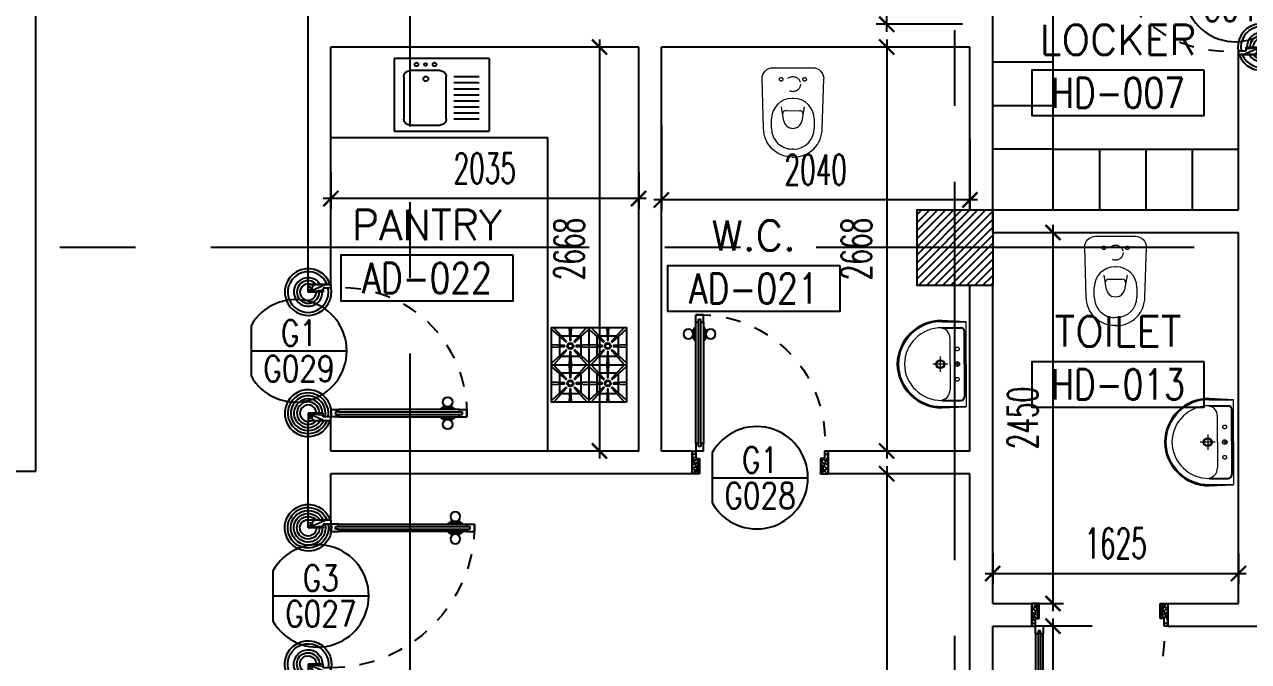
# Model space of a CAD drawing. Extents: x 417866.9 to 417960.2, y 43448 to 43538.2.
# Drawn here: x 417923.79 to 417931.88, y 43471.34 to 43475.55 of the extents above; entities that cross this region are included whole.
import ezdxf
from ezdxf.enums import TextEntityAlignment as Align

# ---------------------------------------------------------------- set-up
doc = ezdxf.new("R2010")
doc.units = 0
doc.header["$MEASUREMENT"] = 0
doc.header["$PDMODE"] = 3
doc.header["$PDSIZE"] = 0.1
for name, pattern in [('CENTERX2', [4, 2.5, -0.5, 0.5, -0.5]), ('DASHED', [0.75, 0.5, -0.25]), ('HIDDEN', [0.375, 0.25, -0.125]), ('HIDDEN2', [0.1875, 0.125, -0.0625])]:
    doc.linetypes.add(name, pattern=pattern)
doc.layers.get('0').update_dxf_attribs({"linetype": 'CONTINUOUS'})
doc.layers.get('DEFPOINTS').update_dxf_attribs({"linetype": 'CONTINUOUS'})
for name, color, linetype in [('A-FURN-W', 4, 'CONTINUOUS'), ('A-JEERI', 3, 'CONTINUOUS'), ('AXES', 11, 'CENTERX2'), ('COL', 2, 'CONTINUOUS'), ('DIM', 4, 'CONTINUOUS'), ('DOOR', 4, 'CONTINUOUS'), ('DOOR-CR', 2, 'CONTINUOUS'), ('DOOR-DIM', 3, 'CONTINUOUS'), ('DOOR-NO', 3, 'CONTINUOUS'), ('E-PANELBX', 3, 'CONTINUOUS'), ('FIX', 3, 'CONTINUOUS'), ('HAT', 8, 'CONTINUOUS'), ('K-FUR', 3, 'CONTINUOUS'), ('Locker', 7, 'CONTINUOUS'), ('RM-BOX', 2, 'CONTINUOUS'), ('RM-NAME', 2, 'CONTINUOUS'), ('RM-NO', 2, 'CONTINUOUS'), ('TEXT', 4, 'CONTINUOUS'), ('WALL', 2, 'CONTINUOUS')]:
    doc.layers.add(name, color=color, linetype=linetype)
doc.styles.add('ROMANS', font='ROMANS.shx', dxfattribs={"width": 0.6})
doc.dimstyles.new('STANDARD in', dxfattribs={"dimtxt": 0.2, "dimasz": 0.1, "dimexe": 0.07, "dimexo": 0.05, "dimgap": 0.1, "dimtad": 1, "dimdec": 0, "dimlfac": 1000, "dimzin": 0, "dimdsep": 46, "dimtxsty": 'ROMANS', "dimblk": 'ARCHTICK', "dimcen": 0.05, "dimdle": 0.05, "dimclrd": 4, "dimclre": 4, "dimclrt": 2, "dimadec": 0, "dimazin": 0, "dimtfac": 1, "dimtdec": 0, "dimtmove": 2, "dimatfit": 3, "dimfxl": 0, "dimtolj": 1, "dimtzin": 0, "dimarcsym": 0})

# ---------------------------------------------------------------- blocks, each defined once
blk = doc.blocks.new('DD1')
at = {"layer": 'DOOR-CR'}
blk.add_line((-316.5, 0), (316.5, 0), dxfattribs=at)
blk.add_lwpolyline([(-316.5, -165.7, 3.820224), (-316.5, 165.7)], format="xyb", close=True, dxfattribs=at)
at = {"layer": 'DOOR-NO', "color": 255, "style": 'ROMANS'}
for tag, width, p in [('G', 0.8, (-21.7, 155.8)), ('0000', 0.7, (-21.7, -135.5))]:
    blk.add_attdef(tag, text='', height=195.5, dxfattribs=dict(at, width=width)).set_placement(p, align=Align.MIDDLE)
blk = doc.blocks.new('*X65')
at = {"color": 0}
for p, q in [((235128.6, 17905.4), (235584.2, 18361)), ((235128.6, 17958.4), (235531.2, 18361)), ((235128.6, 18011.4), (235478.1, 18361)), ((235128.6, 18064.5), (235425.1, 18361)), ((235128.6, 18117.5), (235372.1, 18361)), ((235128.6, 18170.5), (235319, 18361)), ((235128.6, 18223.6), (235266, 18361)), ((235128.6, 18276.6), (235213, 18361)), ((235128.6, 18329.6), (235159.9, 18361)), ((235137.2, 17861), (235628.6, 18352.3)), ((235190.3, 17861), (235628.6, 18299.3)), ((235243.3, 17861), (235628.6, 18246.3)), ((235296.3, 17861), (235628.6, 18193.2)), ((235349.4, 17861), (235628.6, 18140.2)), ((235402.4, 17861), (235628.6, 18087.2)), ((235455.4, 17861), (235628.6, 18034.1)), ((235508.5, 17861), (235628.6, 17981.1)), ((235561.5, 17861), (235628.6, 17928.1)), ((235614.5, 17861), (235628.6, 17875))]:
    blk.add_line(p, q, dxfattribs=at)
blk = doc.blocks.new('DOOR90')
at = {"layer": 'DOOR', "color": 7, "linetype": 'ByBlock'}
for p, q in [((-150, 0), (0, 0)), ((-150, 0), (-150, -25)), ((0, -50), (-113.7, 0)), ((0, -50), (-40.1, 0)), ((0, -50), (0, 0)), ((-1000, -25), (-1050, -25)), ((-1050, -75), (-1050, -25)), ((-1050, -25), (-1050, -75)), ((-1000, -75), (-1050, -75)), ((-1000, -42), (-1020, -42)), ((-1020, -42), (-1020, -58)), ((-1000, -58), (-1020, -58)), ((-1000, -25), (-1000, -42)), ((-1000, -58), (-1000, -75)), ((-877.6, -17.8), (-967.6, -17.8)), ((-967.6, -25), (-967.6, -17.8)), ((-967.6, -75), (-967.6, -82.2)), ((-955, -8.8), (-890.2, -8.8)), ((-955, -17.8), (-955, -8.8)), ((-955, -17.8), (-890.2, -17.8)), ((-890.2, -17.8), (-890.2, -8.8)), ((-877.6, -25), (-877.6, -17.8)), ((-877.6, -75), (-877.6, -82.2)), ((-200, -25), (-150, -25)), ((-200, -42), (-200, -25)), ((-180, -42), (-200, -42)), ((-200, -58), (-180, -58)), ((-200, -75), (-200, -58)), ((-150, -75), (-200, -75)), ((-180, -58), (-180, -42)), ((-150, -25), (-100, -25)), ((-150, -75), (-150, -25)), ((-100, -25), (-100, -50)), ((0, -50), (-100, -36.6)), ((-100, -50), (0, -50)), ((-877.6, -82.2), (-967.6, -82.2)), ((-955, -82.2), (-890.2, -82.2)), ((-955, -82.2), (-955, -91.2)), ((-955, -91.2), (-890.2, -91.2)), ((-890.2, -82.2), (-890.2, -91.2)), ((-150, -875), (-100, -875)), ((-150, -900), (-150, -875)), ((0, -850), (-113.7, -900)), ((-100, -875), (-100, -850)), ((0, -850), (-100, -863.4)), ((-100, -850), (0, -850)), ((0, -850), (-40.1, -900)), ((0, -850), (0, -900)), ((-150, -900), (0, -900)), ((0, -900), (-150, -900))]:
    blk.add_line(p, q, dxfattribs=at)
at = {"layer": 'DOOR', "linetype": 'ByBlock'}
for p, q in [((-200, -25), (-1000, -25)), ((-200, -42), (-1000, -42)), ((-200, -58), (-1000, -58)), ((-1000, -75), (-200, -75))]:
    blk.add_line(p, q, dxfattribs=at)
at = {"layer": 'DOOR', "color": 7, "linetype": 'ByBlock'}
for centre in [(-922.6, 23.5), (-922.6, -123.5)]:
    blk.add_circle(centre, 32.4, dxfattribs=at)
for centre, radius, start, end in [((0, -50), 154.4, 161.10529, 166.28577), ((0, -50), 94.4, 148.01819, 180), ((0, -50), 134.4, 158.15985, 169.28002), ((0, -50), 114.4, 154.08384, 167.37743), ((0, -50), 74.4, 137.77643, 180), ((0, -50), 54.4, 113.20738, 180), ((0, -50), 34.4, 90, 180), ((0, -50), 14.4, 90, 180), ((0, -850), 154.4, 193.71423, 198.89471), ((0, -850), 134.4, 190.71998, 201.84015), ((0, -850), 94.4, 180, 211.98181), ((0, -850), 74.4, 180, 222.22357), ((0, -850), 54.4, 180, 246.79262), ((0, -850), 34.4, 180, 270), ((0, -850), 14.4, 180, 270)]:
    blk.add_arc(centre, radius, start, end, dxfattribs=at)
at = {"layer": 'DOOR', "linetype": 'HIDDEN', "ltscale": 0.5}
blk.add_arc((-222.2, -50), 828.2, 178.27012, 275.00304, dxfattribs=at)
blk = doc.blocks.new('LAV1')
at = {"layer": 'FIX', "linetype": 'DASHED', "lineweight": 20, "ltscale": 0.05}
for p, q in [((-0.5, 170), (-0.5, 270)), ((-0.5, 170), (-0.5, 270)), ((49.5, 220), (-50.5, 220))]:
    blk.add_line(p, q, dxfattribs=at)
at = {"layer": 'FIX', "linetype": 'ByBlock', "ltscale": 0.3}
for p, q in [((-287, 210), (-280, 50)), ((-240, 210), (-240, 85)), ((240, 210), (240, 85)), ((287, 210), (280, 50)), ((0, 60), (-215, 60)), ((0, 60), (215, 60))]:
    blk.add_line(p, q, dxfattribs=at)
at = {"layer": 'FIX', "linetype": 'Continuous', "lineweight": 20}
for p, q in [((-280, 210), (-280, 50)), ((280, 210), (280, 50)), ((0, 155), (-170, 155)), ((0, 155), (170, 155)), ((0, 50), (-280, 50)), ((0, 50), (-247.3, 50)), ((0, 50), (280, 50)), ((0, 50), (247.3, 50))]:
    blk.add_line(p, q, dxfattribs=at)
at = {"layer": 'FIX', "lineweight": 20}
for p, q in [((15.6, 107.5), (-15.5, 107.5)), ((0, 92), (0, 123))]:
    blk.add_line(p, q, dxfattribs=at)
for centre, radius in [((-0.5, 220), 29.5), ((-0.5, 220), 22.5), ((0, 107.5), 15.5)]:
    blk.add_circle(centre, radius, dxfattribs=at)
at = {"layer": 'FIX', "linetype": 'HIDDEN', "lineweight": 20, "ltscale": 0.05}
for centre in [(-100, 107.5), (100, 107.5)]:
    blk.add_circle(centre, 12.4, dxfattribs=at)
at = {"layer": 'FIX', "linetype": 'ByBlock', "ltscale": 0.3}
for centre, radius, start, end in [((5.1, 212), 292.1, 90.99638, 180.39035), ((-5.1, 212), 292.1, 359.60965, 89.00362), ((-215, 85), 25, 180, 270), ((215, 85), 25, 270, 0)]:
    blk.add_arc(centre, radius, start, end, dxfattribs=at)
at = {"layer": 'FIX', "linetype": 'Continuous', "lineweight": 20}
for centre, radius, start, end in [((5.1, 212), 285.1, 91.02017, 180.39998), ((-5.1, 212), 285.1, 359.60002, 88.97983), ((5.1, 212), 245.1, 91.18134, 180.46566), ((-5.1, 212), 245.1, 359.53434, 88.81866), ((-170, 225), 70, 180, 270), ((170, 225), 70, 270, 0)]:
    blk.add_arc(centre, radius, start, end, dxfattribs=at)
blk = doc.blocks.new('RM1')
at = {"layer": 'RM-BOX'}
blk.add_lwpolyline([(569.9, -200), (-569.9, -200), (-569.9, -500), (569.9, -500)], close=True, dxfattribs=at)
at = {"layer": 'RM-NAME', "style": 'ROMANS'}
for tag, p in [('ROOMNAME1', (0, 323.8)), ('ROOMNAME2', (0, 0))]:
    blk.add_attdef(tag, text='', height=200, dxfattribs=at).set_placement(p, align=Align.MIDDLE)
at = {"layer": 'RM-NO', "style": 'ROMANS', "width": 0.8}
blk.add_attdef('ROOMNO', text='', height=200, dxfattribs=at).set_placement((0, -350), align=Align.MIDDLE)
blk = doc.blocks.new('DOOR1000')
at = {"layer": 'DOOR', "color": 7, "linetype": 'ByBlock'}
for p, q in [((-150, 0), (0, 0)), ((-150, 0), (-150, -25)), ((0, -50), (-113.7, 0)), ((0, -50), (-40.1, 0)), ((0, -50), (0, 0)), ((-1100, -25), (-1100, -75)), ((-1100, -75), (-1100, -25)), ((-1050, -25), (-1100, -25)), ((-1050, -75), (-1100, -75)), ((-1070, -42), (-1070, -58)), ((-1050, -42), (-1070, -42)), ((-1050, -58), (-1070, -58)), ((-1050, -25), (-1050, -42)), ((-1050, -58), (-1050, -75)), ((-1017.6, -25), (-1017.6, -17.8)), ((-927.6, -17.8), (-1017.6, -17.8)), ((-1017.6, -75), (-1017.6, -82.2)), ((-1005, -17.8), (-1005, -8.8)), ((-1005, -8.8), (-940.2, -8.8)), ((-1005, -17.8), (-940.2, -17.8)), ((-940.2, -17.8), (-940.2, -8.8)), ((-927.6, -25), (-927.6, -17.8)), ((-927.6, -75), (-927.6, -82.2)), ((-200, -25), (-150, -25)), ((-200, -42), (-200, -25)), ((-180, -42), (-200, -42)), ((-200, -58), (-180, -58)), ((-200, -75), (-200, -58)), ((-150, -75), (-200, -75)), ((-180, -58), (-180, -42)), ((-150, -25), (-100, -25)), ((-150, -75), (-150, -25)), ((-100, -25), (-100, -50)), ((0, -50), (-100, -36.6)), ((-100, -50), (0, -50)), ((-927.6, -82.2), (-1017.6, -82.2)), ((-1005, -82.2), (-1005, -91.2)), ((-1005, -82.2), (-940.2, -82.2)), ((-1005, -91.2), (-940.2, -91.2)), ((-940.2, -82.2), (-940.2, -91.2)), ((0, -950), (-113.7, -1000)), ((-100, -975), (-100, -950)), ((0, -950), (-100, -963.4)), ((-100, -950), (0, -950)), ((0, -950), (-40.1, -1000)), ((0, -950), (0, -1000)), ((-150, -975), (-100, -975)), ((-150, -1000), (-150, -975)), ((-150, -1000), (0, -1000)), ((0, -1000), (-150, -1000))]:
    blk.add_line(p, q, dxfattribs=at)
at = {"layer": 'DOOR', "linetype": 'ByBlock'}
for p, q in [((-200, -25), (-1050, -25)), ((-200, -42), (-1050, -42)), ((-200, -58), (-1050, -58)), ((-1050, -75), (-200, -75))]:
    blk.add_line(p, q, dxfattribs=at)
at = {"layer": 'DOOR', "color": 7, "linetype": 'ByBlock'}
for centre in [(-972.6, 23.5), (-972.6, -123.5)]:
    blk.add_circle(centre, 32.4, dxfattribs=at)
for centre, radius, start, end in [((0, -50), 154.4, 161.10529, 166.28577), ((0, -50), 94.4, 148.01819, 180), ((0, -50), 134.4, 158.15985, 169.28002), ((0, -50), 114.4, 154.08384, 167.37743), ((0, -50), 74.4, 137.77643, 180), ((0, -50), 54.4, 113.20738, 180), ((0, -50), 34.4, 90, 180), ((0, -50), 14.4, 90, 180), ((0, -950), 94.4, 180, 211.98181), ((0, -950), 74.4, 180, 222.22357), ((0, -950), 54.4, 180, 246.79262), ((0, -950), 34.4, 180, 270), ((0, -950), 14.4, 180, 270), ((0, -950), 154.4, 193.71423, 198.89471), ((0, -950), 134.4, 190.71998, 201.84015)]:
    blk.add_arc(centre, radius, start, end, dxfattribs=at)
at = {"layer": 'DOOR', "linetype": 'HIDDEN', "ltscale": 0.5}
blk.add_arc((-150, -25), 950, 180, 270, dxfattribs=at)
blk = doc.blocks.new('WC')
at = {"layer": 'FIX', "lineweight": 20}
for p, q in [((475, 140.8), (538, 140.8)), ((339, 4.8), (339, -4.8)), ((394.8, 75.7), (490.4, 60.1)), ((533.7, 24.2), (539.5, 0)), ((539.5, 0), (533.7, -24.2)), ((674, 4.8), (674, -4.8)), ((490.4, -60.1), (394.8, -75.7)), ((538, -140.8), (475, -140.8)), ((213.2, -203.8), (210, -203.8))]:
    blk.add_line(p, q, dxfattribs=at)
at = {"layer": 'FIX', "linetype": 'Continuous', "lineweight": 20}
blk.add_line((420.1, -47.3), (420.4, 44.6), dxfattribs=at)
at = {"layer": 'FIX', "lineweight": 20}
for points in [[(210, -203.8, -0.414214), (137, -130.8), (137, 0), (137, 130.8, -0.414214), (210, 203.8)], [(727, -4.8), (727, 4.8, 0.414214), (538, 193.8), (210, 203.8)], [(727, 4.8), (727, -4.8, -0.414214), (538, -193.8), (210, -203.8)]]:
    blk.add_lwpolyline(points, format="xyb", dxfattribs=at)
at = {"layer": 'FIX', "linetype": 'HIDDEN', "lineweight": 20, "ltscale": 0.05}
for centre in [(213.2, 77.5), (213.2, -77.5)]:
    blk.add_circle(centre, 11.6, dxfattribs=at)
at = {"layer": 'FIX', "linetype": 'HIDDEN2', "lineweight": 20, "ltscale": 0.3}
blk.add_circle((245, 0), 49.8, dxfattribs=at)
at = {"layer": 'FIX', "lineweight": 20}
for centre, radius, start, end in [((475, 4.8), 136, 90, 180), ((538, 4.8), 136, 360, 90), ((464.4, -17.6), 82, 51.07583, 71.50405), ((473, -6.9), 68.2, 27.15318, 51.07583), ((475, -4.8), 136, 180, 270), ((464.4, 17.6), 82, 288.49595, 308.92417), ((473, 6.9), 68.2, 308.92417, 332.84682), ((538, -4.8), 136, 270, 0)]:
    blk.add_arc(centre, radius, start, end, dxfattribs=at)
at = {"layer": 'FIX', "linetype": 'Continuous', "lineweight": 20}
for centre, start, end in [((442.7, 45.5), 88.38785, 182.33379), ((442.4, -45.6), 177.66621, 271.61215)]:
    blk.add_arc(centre, 22.3, start, end, dxfattribs=at)
blk = doc.blocks.new('_ARCHTICK')
at = {"color": 0, "linetype": 'ByBlock', "const_width": 0.15}
blk.add_lwpolyline([(-0.5, -0.5), (0.5, 0.5)], dxfattribs=at)
blk = doc.blocks.new('*D225')
at = {"layer": 'DEFPOINTS', "color": 0}
for p in [(417929.5679, 43472.5813), (417929.4862, 43467.1243), (417929.5679, 43467.1243)]:
    blk.add_point(p, dxfattribs=at)
at = {"layer": 'DIM', "color": 4, "lineweight": -2}
for p, q in [((417929.4862, 43472.6313), (417929.4862, 43467.0743)), ((417929.5179, 43472.5813), (417929.4162, 43472.5813)), ((417929.5179, 43467.1243), (417929.4162, 43467.1243))]:
    blk.add_line(p, q, dxfattribs=at)
at = {"layer": 'DIM', "color": 4, "lineweight": -2, "xscale": 0.1, "yscale": 0.1, "zscale": 0.1}
for p, rotation in [((417929.4862, 43472.5813), 90), ((417929.4862, 43467.1243), 270)]:
    blk.add_blockref('_ARCHTICK', p, dxfattribs=dict(at, rotation=rotation))
at = {"layer": 'DIM', "color": 2, "insert": (417929.2862, 43469.8528), "char_height": 0.2, "attachment_point": 5, "rotation": 90, "style": 'ROMANS'}
blk.add_mtext('\\A1;5457', dxfattribs=at)
blk = doc.blocks.new('*D226')
at = {"layer": 'DEFPOINTS', "color": 0}
for p in [(417930.0366, 43475.3993), (417929.4862, 43472.7313), (417930.0366, 43472.7313)]:
    blk.add_point(p, dxfattribs=at)
at = {"layer": 'DIM', "color": 4, "lineweight": -2}
for p, q in [((417929.4862, 43475.4493), (417929.4862, 43472.6813)), ((417929.9866, 43475.3993), (417929.4162, 43475.3993)), ((417929.9866, 43472.7313), (417929.4162, 43472.7313))]:
    blk.add_line(p, q, dxfattribs=at)
at = {"layer": 'DIM', "color": 4, "lineweight": -2, "xscale": 0.1, "yscale": 0.1, "zscale": 0.1}
for p, rotation in [((417929.4862, 43475.3993), 90), ((417929.4862, 43472.7313), 270)]:
    blk.add_blockref('_ARCHTICK', p, dxfattribs=dict(at, rotation=rotation))
at = {"layer": 'DIM', "color": 2, "insert": (417929.2862, 43474.0653), "char_height": 0.2, "attachment_point": 5, "rotation": 90, "style": 'ROMANS'}
blk.add_mtext('\\A1;2668', dxfattribs=at)
blk = doc.blocks.new('*D466')
at = {"layer": 'DEFPOINTS', "color": 0}
for p in [(417927.9966, 43474.9361), (417930.0366, 43474.8385), (417927.9966, 43474.3896)]:
    blk.add_point(p, dxfattribs=at)
at = {"layer": 'DIM', "color": 4, "lineweight": -2}
for p, q in [((417927.9966, 43474.8861), (417927.9966, 43474.3196)), ((417930.0366, 43474.7885), (417930.0366, 43474.3196)), ((417930.0866, 43474.3896), (417927.9466, 43474.3896))]:
    blk.add_line(p, q, dxfattribs=at)
at = {"layer": 'DIM', "color": 4, "lineweight": -2, "xscale": 0.1, "yscale": 0.1, "zscale": 0.1, "rotation": 180}
blk.add_blockref('_ARCHTICK', (417927.9966, 43474.3896), dxfattribs=at)
at = {"layer": 'DIM', "color": 4, "lineweight": -2, "xscale": 0.1, "yscale": 0.1, "zscale": 0.1}
blk.add_blockref('_ARCHTICK', (417930.0366, 43474.3896), dxfattribs=at)
at = {"layer": 'DIM', "color": 2, "insert": (417929.0166, 43474.5896), "char_height": 0.2, "attachment_point": 5, "style": 'ROMANS'}
blk.add_mtext('\\A1;2040', dxfattribs=at)
blk = doc.blocks.new('*D467')
at = {"layer": 'DEFPOINTS', "color": 0}
for p in [(417925.8116, 43474.6255), (417927.8466, 43474.6255), (417925.8116, 43474.3985)]:
    blk.add_point(p, dxfattribs=at)
at = {"layer": 'DIM', "color": 4, "lineweight": -2}
for p, q in [((417925.8116, 43474.5755), (417925.8116, 43474.3285)), ((417927.8466, 43474.5755), (417927.8466, 43474.3285)), ((417927.8966, 43474.3985), (417925.7616, 43474.3985))]:
    blk.add_line(p, q, dxfattribs=at)
at = {"layer": 'DIM', "color": 4, "lineweight": -2, "xscale": 0.1, "yscale": 0.1, "zscale": 0.1, "rotation": 180}
blk.add_blockref('_ARCHTICK', (417925.8116, 43474.3985), dxfattribs=at)
at = {"layer": 'DIM', "color": 4, "lineweight": -2, "xscale": 0.1, "yscale": 0.1, "zscale": 0.1}
blk.add_blockref('_ARCHTICK', (417927.8466, 43474.3985), dxfattribs=at)
at = {"layer": 'DIM', "color": 2, "insert": (417926.8291, 43474.5985), "char_height": 0.2, "attachment_point": 5, "style": 'ROMANS'}
blk.add_mtext('\\A1;2035', dxfattribs=at)
blk = doc.blocks.new('*D227')
at = {"layer": 'DEFPOINTS', "color": 0}
for p in [(417927.7142, 43475.3993), (417927.5873, 43472.7313), (417927.7142, 43472.7313)]:
    blk.add_point(p, dxfattribs=at)
at = {"layer": 'DIM', "color": 4, "lineweight": -2}
for p, q in [((417927.5873, 43475.4493), (417927.5873, 43472.6813)), ((417927.6642, 43475.3993), (417927.5173, 43475.3993)), ((417927.6642, 43472.7313), (417927.5173, 43472.7313))]:
    blk.add_line(p, q, dxfattribs=at)
at = {"layer": 'DIM', "color": 4, "lineweight": -2, "xscale": 0.1, "yscale": 0.1, "zscale": 0.1}
for p, rotation in [((417927.5873, 43475.3993), 90), ((417927.5873, 43472.7313), 270)]:
    blk.add_blockref('_ARCHTICK', p, dxfattribs=dict(at, rotation=rotation))
at = {"layer": 'DIM', "color": 2, "insert": (417927.3873, 43474.0653), "char_height": 0.2, "attachment_point": 5, "rotation": 90, "style": 'ROMANS'}
blk.add_mtext('\\A1;2668', dxfattribs=at)
blk = doc.blocks.new('*D229')
at = {"layer": 'DEFPOINTS', "color": 0}
for p in [(417929.4862, 43478.7993), (417930.0366, 43478.7993), (417930.0366, 43475.5493)]:
    blk.add_point(p, dxfattribs=at)
at = {"layer": 'DIM', "color": 4, "lineweight": -2}
for p, q in [((417929.4862, 43475.4993), (417929.4862, 43478.8493)), ((417929.9866, 43478.7993), (417929.4162, 43478.7993)), ((417929.9866, 43475.5493), (417929.4162, 43475.5493))]:
    blk.add_line(p, q, dxfattribs=at)
at = {"layer": 'DIM', "color": 4, "lineweight": -2, "xscale": 0.1, "yscale": 0.1, "zscale": 0.1}
for p, rotation in [((417929.4862, 43478.7993), 90), ((417929.4862, 43475.5493), 270)]:
    blk.add_blockref('_ARCHTICK', p, dxfattribs=dict(at, rotation=rotation))
at = {"layer": 'DIM', "color": 2, "insert": (417929.2862, 43477.1743), "char_height": 0.2, "attachment_point": 5, "rotation": 90, "style": 'ROMANS'}
blk.add_mtext('\\A1;3250', dxfattribs=at)
blk = doc.blocks.new('*D254')
at = {"layer": 'DEFPOINTS', "color": 0}
for p in [(417930.4232, 43474.1743), (417930.4232, 43471.7243), (417930.5852, 43471.7243)]:
    blk.add_point(p, dxfattribs=at)
at = {"layer": 'DIM', "color": 4, "lineweight": -2}
for p, q in [((417930.5852, 43474.2243), (417930.5852, 43471.6743)), ((417930.4732, 43474.1743), (417930.6552, 43474.1743)), ((417930.4732, 43471.7243), (417930.6552, 43471.7243))]:
    blk.add_line(p, q, dxfattribs=at)
at = {"layer": 'DIM', "color": 4, "lineweight": -2, "xscale": 0.1, "yscale": 0.1, "zscale": 0.1}
for p, rotation in [((417930.5852, 43474.1743), 90), ((417930.5852, 43471.7243), 270)]:
    blk.add_blockref('_ARCHTICK', p, dxfattribs=dict(at, rotation=rotation))
at = {"layer": 'DIM', "color": 2, "insert": (417930.3852, 43472.9493), "char_height": 0.2, "attachment_point": 5, "rotation": 90, "style": 'ROMANS'}
blk.add_mtext('\\A1;2450', dxfattribs=at)
blk = doc.blocks.new('*D578')
at = {"layer": 'DEFPOINTS', "color": 0}
for p in [(417930.1866, 43472.104), (417931.8116, 43472.104), (417931.8116, 43471.9225)]:
    blk.add_point(p, dxfattribs=at)
at = {"layer": 'DIM', "color": 4, "lineweight": -2}
for p, q in [((417930.1866, 43472.054), (417930.1866, 43471.8525)), ((417931.8116, 43472.054), (417931.8116, 43471.8525)), ((417930.1366, 43471.9225), (417931.8616, 43471.9225))]:
    blk.add_line(p, q, dxfattribs=at)
at = {"layer": 'DIM', "color": 4, "lineweight": -2, "xscale": 0.1, "yscale": 0.1, "zscale": 0.1, "rotation": 180}
blk.add_blockref('_ARCHTICK', (417930.1866, 43471.9225), dxfattribs=at)
at = {"layer": 'DIM', "color": 4, "lineweight": -2, "xscale": 0.1, "yscale": 0.1, "zscale": 0.1}
blk.add_blockref('_ARCHTICK', (417931.8116, 43471.9225), dxfattribs=at)
at = {"layer": 'DIM', "color": 2, "insert": (417930.9991, 43472.1225), "char_height": 0.2, "attachment_point": 5, "style": 'ROMANS'}
blk.add_mtext('\\A1;1625', dxfattribs=at)
blk = doc.blocks.new('*D255')
at = {"layer": 'DEFPOINTS', "color": 0}
for p in [(417930.8937, 43471.5743), (417930.5852, 43467.1243), (417930.8937, 43467.1243)]:
    blk.add_point(p, dxfattribs=at)
at = {"layer": 'DIM', "color": 4, "lineweight": -2}
for p, q in [((417930.8437, 43471.5743), (417930.5152, 43471.5743)), ((417930.5852, 43471.6243), (417930.5852, 43467.0743)), ((417930.8437, 43467.1243), (417930.5152, 43467.1243))]:
    blk.add_line(p, q, dxfattribs=at)
at = {"layer": 'DIM', "color": 4, "lineweight": -2, "xscale": 0.1, "yscale": 0.1, "zscale": 0.1}
for p, rotation in [((417930.5852, 43471.5743), 90), ((417930.5852, 43467.1243), 270)]:
    blk.add_blockref('_ARCHTICK', p, dxfattribs=dict(at, rotation=rotation))
at = {"layer": 'DIM', "color": 2, "insert": (417930.3852, 43469.3493), "char_height": 0.2, "attachment_point": 5, "rotation": 90, "style": 'ROMANS'}
blk.add_mtext('\\A1;4450', dxfattribs=at)
blk = doc.blocks.new('A$C68711307')
at = {"layer": 'A-FURN-W'}
for p, q in [((0, 0), (0, 0.6266)), ((0, 0.6266), (0.48, 0.6266)), ((0.48, 0.6266), (0.48, 0)), ((0.08, 0.3234), (0.08, 0.5234)), ((0.12, 0.5634), (0.4, 0.5634)), ((0.44, 0.5234), (0.44, 0.3234)), ((0.4, 0.2834), (0.12, 0.2834)), ((0.12, 0.232), (0.12, 0.0643)), ((0.16, 0.232), (0.16, 0.0643)), ((0.2, 0.232), (0.2, 0.0643)), ((0.24, 0.232), (0.24, 0.0643)), ((0.28, 0.232), (0.28, 0.0643)), ((0.32, 0.232), (0.32, 0.0643)), ((0.36, 0.232), (0.36, 0.0643)), ((0.4, 0.232), (0.4, 0.0643)), ((0, 0), (0.48, 0))]:
    blk.add_line(p, q, dxfattribs=at)
at = {"layer": 'A-FURN-W', "extrusion": (0, 0, -1)}
for centre, major_axis in [((0.04, 0.4799), (-0.00849, 0.00849)), ((0.04, 0.4199), (-0.00566, 0.00566)), ((0.1344, 0.4174), (-0.0113, 0.0113))]:
    blk.add_ellipse(centre, major_axis=major_axis, ratio=1, dxfattribs=at)
at = {"layer": 'A-FURN-W'}
for centre, start_param, end_param in [((0.12, 0.5234), 5.497787, 7.068583), ((0.4, 0.5234), 3.926991, 5.497787), ((0.12, 0.3234), 0.785398, 2.356194), ((0.4, 0.3234), 2.356194, 3.926991)]:
    blk.add_ellipse(centre, major_axis=(-0.0283, 0.0283), ratio=1, start_param=start_param, end_param=end_param, dxfattribs=at)
at = {"layer": 'A-FURN-W', "extrusion": (0, 0, -1)}
blk.add_ellipse((0.04, 0.3599), major_axis=(-0.00849, 0.00849), ratio=1, start_param=6.283185307178246, end_param=12.56637061435783, dxfattribs=at)
blk = doc.blocks.new('RANGE')
at = {"layer": 'K-FUR'}
for p, q in [((0.45, 0.904), (0.45, 0)), ((0, 0.452), (0.9, 0.452))]:
    blk.add_line(p, q, dxfattribs=at)
for points in [[(-0.001, 0.879), (0.172, 0.723, 0.025175), (0.18, 0.73), (0.023, 0.903)], [(0.211, 0.904), (0.22, 0.747, 0.025175), (0.23, 0.747), (0.238, 0.904)], [(0.426, 0.904), (0.27, 0.73, 0.025175), (0.278, 0.723), (0.45, 0.88)], [(0.449, 0.879), (0.622, 0.723, 0.025175), (0.63, 0.73), (0.473, 0.903)], [(0.661, 0.904), (0.67, 0.747, 0.025175), (0.68, 0.747), (0.688, 0.904)], [(0.876, 0.904), (0.72, 0.73, 0.025175), (0.728, 0.723), (0.9, 0.88)], [(0, 0.664), (0.156, 0.672, 0.025175), (0.156, 0.683), (0, 0.691)], [(0.024, 0.452), (0.18, 0.625, 0.025175), (0.172, 0.633), (0, 0.476)], [(0.239, 0.452), (0.23, 0.609, 0.025175), (0.22, 0.609), (0.212, 0.452)], [(0.451, 0.477), (0.278, 0.633, 0.025175), (0.27, 0.625), (0.427, 0.453)], [(0.45, 0.691), (0.294, 0.683, 0.025175), (0.294, 0.673), (0.45, 0.665)], [(0.45, 0.664), (0.606, 0.672, 0.025175), (0.606, 0.683), (0.45, 0.691)], [(0.474, 0.452), (0.63, 0.625, 0.025175), (0.622, 0.633), (0.45, 0.476)], [(0.689, 0.452), (0.68, 0.609, 0.025175), (0.67, 0.609), (0.662, 0.452)], [(0.901, 0.477), (0.728, 0.633, 0.025175), (0.72, 0.625), (0.877, 0.453)], [(0.9, 0.691), (0.744, 0.683, 0.025175), (0.744, 0.673), (0.9, 0.665)], [(-0.001, 0.427), (0.172, 0.271, 0.025175), (0.18, 0.278), (0.023, 0.451)], [(0.211, 0.452), (0.22, 0.295, 0.025175), (0.23, 0.295), (0.238, 0.452)], [(0.426, 0.452), (0.27, 0.279, 0.025175), (0.278, 0.271), (0.45, 0.428)], [(0.449, 0.427), (0.622, 0.271, 0.025175), (0.63, 0.278), (0.473, 0.451)], [(0.661, 0.452), (0.67, 0.295, 0.025175), (0.68, 0.295), (0.688, 0.452)], [(0.876, 0.452), (0.72, 0.279, 0.025175), (0.728, 0.271), (0.9, 0.428)], [(0, 0.212), (0.156, 0.221, 0.025175), (0.156, 0.231), (0, 0.239)], [(0.024, 0), (0.18, 0.173, 0.025175), (0.172, 0.181), (0, 0.024)], [(0.239, 0), (0.23, 0.157, 0.025175), (0.22, 0.157), (0.212, 0)], [(0.451, 0.025), (0.278, 0.181, 0.025175), (0.27, 0.173), (0.427, 0.001)], [(0.45, 0.239), (0.294, 0.231, 0.025175), (0.294, 0.221), (0.45, 0.213)], [(0.45, 0.212), (0.606, 0.221, 0.025175), (0.606, 0.231), (0.45, 0.239)], [(0.474, 0), (0.63, 0.173, 0.025175), (0.622, 0.181), (0.45, 0.024)], [(0.689, 0), (0.68, 0.157, 0.025175), (0.67, 0.157), (0.662, 0)], [(0.901, 0.025), (0.728, 0.181, 0.025175), (0.72, 0.173), (0.877, 0.001)], [(0.9, 0.239), (0.744, 0.231, 0.025175), (0.744, 0.221), (0.9, 0.213)]]:
    blk.add_lwpolyline(points, format="xyb", dxfattribs=at)
blk.add_lwpolyline([(0, 0), (0, 0.904), (0.9, 0.904), (0.9, 0)], close=True, dxfattribs=at)
for points in [[(0.1, 0.686), (0.1, 0.788)], [(0.113, 0.804), (0.217, 0.804)], [(0.233, 0.804), (0.336, 0.804)], [(0.35, 0.789), (0.35, 0.686)], [(0.55, 0.686), (0.55, 0.788)], [(0.563, 0.804), (0.667, 0.804)], [(0.683, 0.804), (0.786, 0.804)], [(0.8, 0.789), (0.8, 0.686)], [(0.1, 0.567), (0.1, 0.67)], [(0.35, 0.67), (0.35, 0.568)], [(0.55, 0.567), (0.55, 0.67)], [(0.8, 0.67), (0.8, 0.568)], [(0.217, 0.552), (0.114, 0.552)], [(0.337, 0.552), (0.233, 0.552)], [(0.667, 0.552), (0.564, 0.552)], [(0.787, 0.552), (0.683, 0.552)], [(0.1, 0.234), (0.1, 0.336)], [(0.113, 0.352), (0.217, 0.352)], [(0.233, 0.352), (0.336, 0.352)], [(0.35, 0.337), (0.35, 0.234)], [(0.55, 0.234), (0.55, 0.336)], [(0.563, 0.352), (0.667, 0.352)], [(0.683, 0.352), (0.786, 0.352)], [(0.8, 0.337), (0.8, 0.234)], [(0.1, 0.115), (0.1, 0.218)], [(0.35, 0.218), (0.35, 0.116)], [(0.55, 0.115), (0.55, 0.218)], [(0.8, 0.218), (0.8, 0.116)], [(0.217, 0.1), (0.114, 0.1)], [(0.337, 0.1), (0.233, 0.1)], [(0.667, 0.1), (0.564, 0.1)], [(0.787, 0.1), (0.683, 0.1)]]:
    blk.add_lwpolyline(points, dxfattribs=at)
for centre, radius in [((0.225, 0.678), 0.0373), ((0.225, 0.678), 0.0273), ((0.675, 0.678), 0.0373), ((0.675, 0.678), 0.0273), ((0.225, 0.226), 0.0373), ((0.225, 0.226), 0.0273), ((0.675, 0.226), 0.0373), ((0.675, 0.226), 0.0273)]:
    blk.add_circle(centre, radius, dxfattribs=at)
blk = doc.blocks.new('Rang')
at = {"layer": 'FIX', "xscale": -0.6637168141592866, "yscale": 0.6637168141592866, "zscale": 0.6637168141592921, "rotation": 90}
blk.add_blockref('RANGE', (0.5998, 0.5973), dxfattribs=at)

msp = doc.modelspace()

# ---------------------------------------------------------------- linework, layer by layer
at = {"layer": 'AXES'}
for p, q in [((417929.9366, 43460.01), (417929.9366, 43537.5491)), ((417926.3366, 43466.8743), (417926.3366, 43525.6943)), ((417959.5194, 43474.0743), (417889.6966, 43474.0743))]:
    msp.add_line(p, q, dxfattribs=at)
at = {"layer": 'COL'}
msp.add_lwpolyline([(417930.1866, 43474.3243), (417930.1866, 43473.8243), (417929.6866, 43473.8243), (417929.6866, 43474.3243)], close=True, dxfattribs=at)
at = {"layer": 'E-PANELBX'}
for p, q in [((417927.2466, 43474.7993), (417925.8116, 43474.7993)), ((417927.2466, 43472.7313), (417927.2466, 43474.7993))]:
    msp.add_line(p, q, dxfattribs=at)
at = {"layer": 'Locker'}
for p, q in [((417930.5866, 43474.3243), (417930.5866, 43476.4493)), ((417930.5866, 43475.2993), (417930.1866, 43475.2993)), ((417930.5866, 43475.0118), (417930.1866, 43475.0118)), ((417930.5866, 43474.7243), (417930.1866, 43474.7243)), ((417930.5866, 43474.7243), (417931.8116, 43474.7243)), ((417930.8929, 43474.7243), (417930.8929, 43474.3243)), ((417931.1991, 43474.7243), (417931.1991, 43474.3243)), ((417931.5054, 43474.7243), (417931.5054, 43474.3243))]:
    msp.add_line(p, q, dxfattribs=at)
at = {"layer": 'WALL'}
for p, q in [((417923.8616, 43472.5993), (417923.8616, 43481.5595)), ((417925.6616, 43473.8313), (417925.6616, 43477.1993)), ((417930.1866, 43474.1743), (417930.1866, 43476.4493)), ((417925.8116, 43473.8313), (417925.8116, 43475.3993)), ((417927.8466, 43475.3993), (417925.8116, 43475.3993)), ((417927.8466, 43472.7313), (417927.8466, 43475.3993)), ((417927.9966, 43472.7313), (417927.9966, 43475.3993)), ((417930.0366, 43475.3993), (417927.9966, 43475.3993)), ((417930.0366, 43474.3243), (417930.0366, 43475.3993)), ((417931.9616, 43475.3493), (417931.8116, 43475.3493)), ((417931.8116, 43474.3243), (417931.8116, 43475.3493)), ((417930.1866, 43474.3243), (417931.8116, 43474.3243)), ((417930.1866, 43474.1743), (417931.8116, 43474.1743)), ((417931.8116, 43471.7243), (417931.8116, 43474.1743)), ((417925.8116, 43473.8313), (417925.6616, 43473.8313)), ((417930.0366, 43472.7313), (417930.0366, 43473.8243)), ((417930.1866, 43471.7243), (417930.1866, 43473.8243)), ((417925.6616, 43472.2743), (417925.6616, 43472.9313)), ((417925.8116, 43472.9313), (417925.6616, 43472.9313)), ((417925.8116, 43472.7313), (417925.8116, 43472.9313)), ((417927.8466, 43472.7313), (417925.8116, 43472.7313)), ((417928.1991, 43472.7313), (417927.9966, 43472.7313)), ((417928.1991, 43472.5813), (417928.1991, 43472.7313)), ((417929.0991, 43472.5813), (417929.0991, 43472.7313)), ((417930.0366, 43472.7313), (417929.0991, 43472.7313)), ((417914.0166, 43472.5993), (417923.8616, 43472.5993)), ((417928.1991, 43472.5813), (417925.8116, 43472.5813)), ((417925.8116, 43472.2743), (417925.8116, 43472.5813)), ((417930.0366, 43472.5813), (417929.0991, 43472.5813)), ((417930.0366, 43467.1243), (417930.0366, 43472.5813)), ((417925.8116, 43472.2743), (417925.6616, 43472.2743)), ((417930.1866, 43471.7243), (417930.4449, 43471.7243)), ((417930.4449, 43471.7243), (417930.4449, 43471.5743)), ((417931.3449, 43471.7243), (417931.3449, 43471.5743)), ((417931.3449, 43471.7243), (417931.8116, 43471.7243)), ((417931.7866, 43471.7243), (417931.8116, 43471.7243)), ((417930.1866, 43467.1243), (417930.1866, 43471.5743)), ((417930.1866, 43471.5743), (417930.4449, 43471.5743)), ((417931.3449, 43471.5743), (417932.0741, 43471.5743))]:
    msp.add_line(p, q, dxfattribs=at)

# ---------------------------------------------------------------- block references
at = {"layer": 'A-JEERI', "linetype": 'ByBlock', "xscale": 0.0009999999892897904, "yscale": 0.0009999999892897904, "zscale": 0.001, "rotation": 270}
msp.add_blockref('WC', (417928.8659, 43475.3993), dxfattribs=at)
at = {"layer": 'DOOR', "color": 0, "xscale": 0.001000000047497451, "yscale": 0.0009999999892897904, "zscale": 0.001}
msp.add_blockref('DOOR90', (417931.9616, 43476.2493), dxfattribs=at)
at = {"layer": 'DOOR', "xscale": 0.001000000047497451, "yscale": 0.0009999999892897904, "zscale": 0.001, "rotation": 180}
msp.add_blockref('DOOR90', (417925.6616, 43472.9313), dxfattribs=at)
at = {"layer": 'DOOR', "xscale": -0.001000000047497451, "yscale": 0.0009999999892897904, "zscale": 0.001}
msp.add_blockref('DOOR1000', (417925.6616, 43472.2743), dxfattribs=at)
at = {"layer": 'DOOR-DIM', "yscale": 0.0009999999892897904, "zscale": 0.001, "rotation": 90}
for p, xscale in [((417928.1991, 43472.5813), -0.0009999999892897904), ((417930.4449, 43471.7243), 0.0009999999892897904)]:
    msp.add_blockref('DOOR90', p, dxfattribs=dict(at, xscale=xscale))
at = {"layer": 'DOOR-NO'}
ref = msp.add_blockref('DD1', (417931.8114, 43475.7724), dxfattribs=dict(at, xscale=0.001000000047497451, yscale=0.0009999999892897904, zscale=0.001))
ref.add_attrib('G', 'G1', dxfattribs={"height": 0.17, "style": 'ROMANS', "width": 0.8}).set_placement((417931.8114, 43475.8903), align=Align.MIDDLE)
ref.add_attrib('000', 'G044', dxfattribs={"height": 0.17, "style": 'ROMANS', "width": 0.8}).set_placement((417931.8114, 43475.6545), align=Align.MIDDLE)
ref = msp.add_blockref('DD1', (417925.6005, 43473.3929), dxfattribs=dict(at, xscale=0.001000000047497451, yscale=0.0009999999892897904, zscale=0.001))
ref.add_attrib('G', 'G1', dxfattribs={"height": 0.17, "style": 'ROMANS', "width": 0.8}).set_placement((417925.6005, 43473.5108), align=Align.MIDDLE)
ref.add_attrib('000', 'G029', dxfattribs={"height": 0.17, "style": 'ROMANS', "width": 0.8}).set_placement((417925.6005, 43473.275), align=Align.MIDDLE)
ref = msp.add_blockref('DD1', (417928.6491, 43472.5548), dxfattribs=dict(at, xscale=0.001000000047497451, yscale=0.0009999999892897904, zscale=0.001))
ref.add_attrib('G', 'G1', dxfattribs={"height": 0.17, "style": 'ROMANS', "width": 0.8}).set_placement((417928.6491, 43472.6727), align=Align.MIDDLE)
ref.add_attrib('000', 'G028', dxfattribs={"height": 0.17, "style": 'ROMANS', "width": 0.8}).set_placement((417928.6491, 43472.4369), align=Align.MIDDLE)
ref = msp.add_blockref('DD1', (417925.7457, 43471.7743), dxfattribs=dict(at, xscale=0.001000000047497451, yscale=0.0009999999892897904, zscale=0.001))
ref.add_attrib('G', 'G3', dxfattribs={"height": 0.17, "style": 'ROMANS', "width": 0.8}).set_placement((417925.7457, 43471.8923), align=Align.MIDDLE)
ref.add_attrib('000', 'G027', dxfattribs={"height": 0.17, "style": 'ROMANS', "width": 0.8}).set_placement((417925.7457, 43471.6565), align=Align.MIDDLE)
at = {"layer": 'FIX', "xscale": -1, "rotation": 89.99999999999999}
msp.add_blockref('A$C68711307', (417926.8573, 43475.3241), dxfattribs=at)
at = {"layer": 'FIX', "xscale": -0.8250000000116415, "yscale": 0.8249999999970896, "zscale": 0.8250000000000001, "rotation": 180}
msp.add_blockref('Rang', (417927.2712, 43473.5478), dxfattribs=at)
at = {"layer": 'HAT', "xscale": 0.001000000047497451, "yscale": 0.0009999999892897904, "zscale": 0.001}
for p, values in [((417931.0152, 43475.4468), {'ROOMNO': 'HD-007', 'ROOMNAME2': 'LOCKER'}), ((417931.0152, 43473.5211), {'ROOMNO': 'HD-013', 'ROOMNAME2': 'TOILET'})]:
    msp.add_blockref('RM1', p, dxfattribs=at).add_auto_attribs(values)
msp.add_blockref('*X65', (417694.5581, 43455.9633), dxfattribs=at)
at = {"layer": 'TEXT', "xscale": 0.0009999999892897904, "yscale": 0.0009999999892897904, "zscale": 0.001, "rotation": 270}
msp.add_blockref('WC', (417930.999, 43474.2864), dxfattribs=at)
at = {"layer": 'WALL', "xscale": 0.001000000047497451, "yscale": 0.0009999999892897904, "zscale": 0.001}
for p, values in [((417926.4477, 43474.2237), {'ROOMNO': 'AD-022', 'ROOMNAME2': 'PANTRY'}), ((417928.6076, 43474.1545), {'ROOMNO': 'AD-021', 'ROOMNAME2': 'W.C.'})]:
    msp.add_blockref('RM1', p, dxfattribs=at).add_auto_attribs(values)
at = {"layer": 'WALL', "xscale": 0.0009999999892897904, "yscale": 0.0009999999892897904, "zscale": 0.001, "rotation": 90}
for p in [(417930.0604, 43473.3053), (417931.8281, 43472.7903)]:
    msp.add_blockref('LAV1', p, dxfattribs=at)

# ---------------------------------------------------------------- dimensions: what is measured, and where the dimension line sits
at = {"layer": 'DIM'}
for base, p1, p2, picture, middle in [((417929.4862, 43478.7993), (417930.0366, 43475.5493), (417930.0366, 43478.7993), '*D229', (417929.2862, 43477.1743)), ((417927.5873, 43472.7313), (417927.7142, 43475.3993), (417927.7142, 43472.7313), '*D227', (417927.3873, 43474.0653)), ((417929.4862, 43472.7313), (417930.0366, 43475.3993), (417930.0366, 43472.7313), '*D226', (417929.2862, 43474.0653)), ((417930.5852, 43471.7243), (417930.4232, 43474.1743), (417930.4232, 43471.7243), '*D254', (417930.3852, 43472.9493)), ((417929.4862, 43467.1243), (417929.5679, 43472.5813), (417929.5679, 43467.1243), '*D225', (417929.2862, 43469.8528)), ((417930.5852, 43467.1243), (417930.8937, 43471.5743), (417930.8937, 43467.1243), '*D255', (417930.3852, 43469.3493))]:
    dim = msp.add_linear_dim(base=base, p1=p1, p2=p2, angle=90, dimstyle='STANDARD in', dxfattribs=at)
    dim.commit()
    dim.dimension.update_dxf_attribs({"geometry": picture, "text_midpoint": middle})
for base, p1, p2, picture, middle in [((417927.9966, 43474.3896), (417930.0366, 43474.8385), (417927.9966, 43474.9361), '*D466', (417929.0166, 43474.5896)), ((417925.8116, 43474.3985), (417927.8466, 43474.6255), (417925.8116, 43474.6255), '*D467', (417926.8291, 43474.5985)), ((417931.8116, 43471.9225), (417930.1866, 43472.104), (417931.8116, 43472.104), '*D578', (417930.9991, 43472.1225))]:
    dim = msp.add_linear_dim(base=base, p1=p1, p2=p2, dimstyle='STANDARD in', dxfattribs=at)
    dim.commit()
    dim.dimension.update_dxf_attribs({"geometry": picture, "text_midpoint": middle})

doc.saveas('drawing.dxf')
